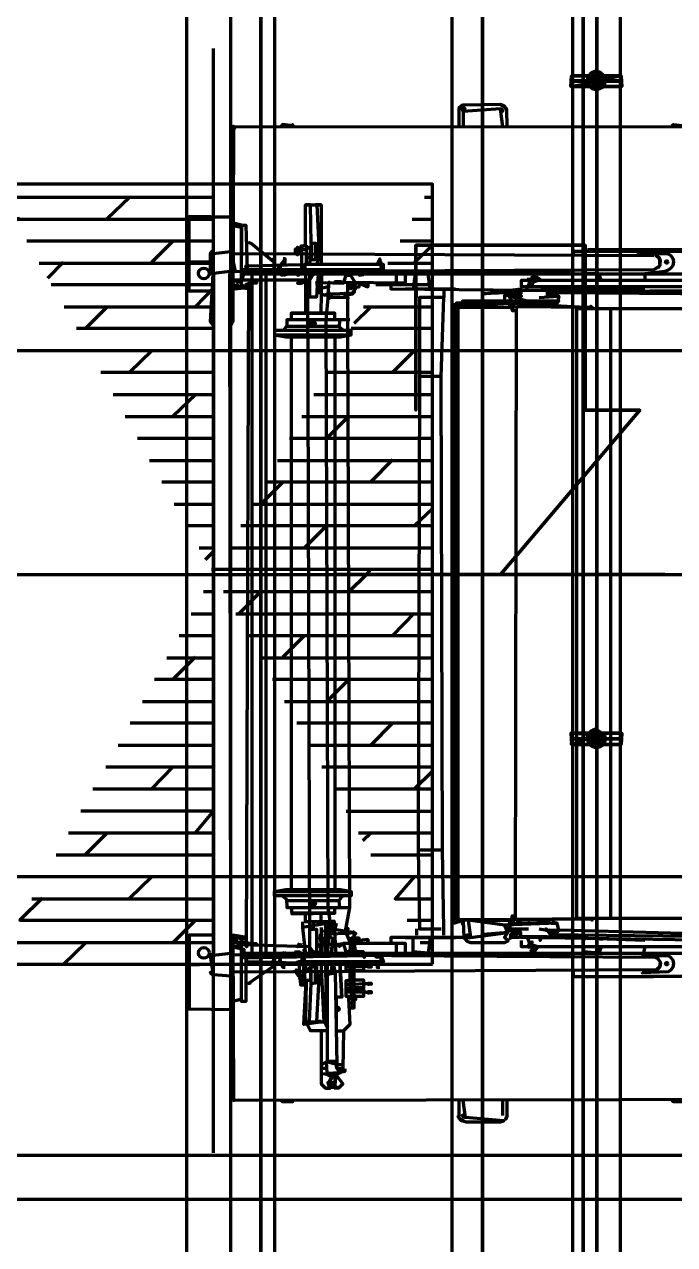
# Model space of a CAD drawing. Extents: x 0 to 1153, y 0 to 816.
# Drawn here: x 488.83 to 498.42, y 499.13 to 517.13 of the extents above; entities that cross this region are included whole.
import ezdxf

# ---------------------------------------------------------------- set-up
doc = ezdxf.new("R2010")
doc.units = 0
doc.header["$MEASUREMENT"] = 0
for name, color, linetype in [('Arch', 7, 'Continuous'), ('EQUIPMENTS', 7, 'Continuous'), ('Hatch', 7, 'Continuous'), ('PIPE', 7, 'Continuous')]:
    doc.layers.add(name, color=color, linetype=linetype)

msp = doc.modelspace()

# ---------------------------------------------------------------- linework, layer by layer
at = {"layer": 'Arch', "color": 11, "linetype": 'Continuous', "lineweight": 211}
for p, q in [((491.871, 361.77), (491.871, 717.391)), ((491.225, 387.625), (491.225, 634.344)), ((492.315, 633.254), (492.315, 388.715))]:
    msp.add_line(p, q, dxfattribs=at)
for points in [[(486.77, 638.799), (683.546, 638.799), (683.546, 383.17), (683.546, 638.799), (677.799, 633.053), (492.517, 633.053), (492.517, 388.927), (486.77, 383.17), (492.315, 388.715), (678, 388.715), (492.315, 388.715), (492.315, 633.254), (678, 633.254), (683.546, 638.799), (486.77, 638.799), (492.517, 633.053), (492.517, 388.927)], [(499.015, 427.429), (497.067, 427.429), (497.067, 628.438), (497.067, 427.429), (498.274, 427.429)]]:
    msp.add_lwpolyline(points, dxfattribs=at)
for points in [[(495.586, 427.429), (495.586, 425.947), (498.274, 425.947), (495.586, 425.947), (495.586, 427.429), (495.586, 629.931)], [(680.413, 571.108), (495.131, 571.108), (495.131, 427.429), (530.892, 427.429), (530.892, 390.377), (680.413, 390.377), (680.413, 438.446), (651.859, 438.446), (651.859, 484.897), (680.413, 484.897), (680.413, 571.108), (495.131, 571.108), (495.131, 427.429), (530.892, 427.429), (530.892, 390.377), (680.413, 390.377), (680.413, 438.446), (653.267, 438.446), (680.413, 438.446), (651.859, 438.446), (651.859, 484.897), (680.413, 484.897), (680.413, 571.108), (494.39, 571.108)]]:
    msp.add_lwpolyline(points, close=True, dxfattribs=at)
at = {"layer": 'EQUIPMENTS', "color": 251, "linetype": 'Continuous', "lineweight": 211}
for p, q in [((491.617, 500.486), (491.617, 516.774)), ((488.506, 514.583), (491.617, 514.583)), ((490.051, 514.265), (490.379, 514.583)), ((494.729, 514.583), (494.845, 514.583)), ((494.549, 514.255), (494.845, 514.255)), ((488.865, 513.937), (491.617, 513.937)), ((490.707, 513.62), (491.024, 513.937)), ((494.369, 513.937), (494.845, 513.937)), ((494.58, 513.62), (494.845, 513.874)), ((489.045, 513.609), (491.617, 513.609)), ((489.172, 513.387), (489.405, 513.62)), ((494.189, 513.609), (494.845, 513.609)), ((489.225, 513.292), (491.617, 513.292)), ((491.352, 512.964), (491.617, 513.239)), ((494.009, 513.292), (494.845, 513.292)), ((489.416, 512.964), (491.617, 512.964)), ((489.733, 512.646), (490.051, 512.964)), ((493.691, 512.72), (493.935, 512.964)), ((493.829, 512.964), (494.845, 512.964)), ((489.596, 512.646), (491.617, 512.646)), ((493.649, 512.646), (494.845, 512.646)), ((489.776, 512.318), (491.617, 512.318)), ((490.379, 512), (490.707, 512.318)), ((493.469, 512.318), (494.845, 512.318)), ((494.263, 512), (494.58, 512.318)), ((489.955, 512), (491.617, 512)), ((493.279, 512), (494.845, 512)), ((490.135, 511.672), (491.617, 511.672)), ((491.024, 511.355), (491.352, 511.672)), ((493.099, 511.672), (494.845, 511.672)), ((490.315, 511.344), (491.617, 511.344)), ((492.919, 511.344), (494.845, 511.344)), ((493.289, 511.027), (493.617, 511.355)), ((490.495, 511.027), (491.617, 511.027)), ((492.739, 511.027), (494.845, 511.027)), ((490.675, 510.699), (491.617, 510.699)), ((492.559, 510.699), (494.845, 510.699)), ((493.935, 510.381), (494.263, 510.709)), ((490.855, 510.381), (491.617, 510.381)), ((492.315, 510.053), (492.644, 510.381)), ((492.379, 510.381), (494.845, 510.381)), ((491.035, 510.053), (491.617, 510.053)), ((492.199, 510.053), (494.845, 510.053)), ((494.58, 509.736), (494.845, 509.99)), ((491.225, 509.736), (491.617, 509.736)), ((492.019, 509.736), (494.845, 509.736)), ((492.961, 509.408), (493.289, 509.736)), ((491.405, 509.408), (491.617, 509.408)), ((491.501, 509.238), (491.617, 509.355)), ((491.839, 509.408), (494.845, 509.408)), ((113.961, 509.016), (613.981, 509.016)), ((491.469, 508.762), (491.617, 508.762)), ((491.765, 508.762), (494.845, 508.762)), ((491.998, 508.445), (492.315, 508.762)), ((494.263, 508.116), (494.58, 508.445)), ((491.289, 508.434), (491.617, 508.434)), ((491.945, 508.434), (494.845, 508.434)), ((491.109, 508.116), (491.617, 508.116)), ((492.125, 508.116), (494.845, 508.116)), ((492.644, 507.799), (492.961, 508.116)), ((490.929, 507.788), (491.617, 507.788)), ((491.024, 507.471), (491.352, 507.799)), ((492.305, 507.788), (494.845, 507.788)), ((490.749, 507.471), (491.617, 507.471)), ((492.485, 507.471), (494.845, 507.471)), ((493.289, 507.143), (493.617, 507.471)), ((490.569, 507.143), (491.617, 507.143)), ((492.665, 507.143), (494.845, 507.143)), ((490.389, 506.825), (491.617, 506.825)), ((492.845, 506.825), (494.845, 506.825)), ((493.935, 506.497), (494.263, 506.825)), ((490.209, 506.497), (491.617, 506.497)), ((493.035, 506.497), (494.845, 506.497)), ((490.029, 506.18), (491.617, 506.18)), ((490.707, 505.852), (491.024, 506.18)), ((493.215, 506.18), (494.845, 506.18)), ((494.58, 505.852), (494.845, 506.116)), ((489.839, 505.852), (491.617, 505.852)), ((493.395, 505.852), (494.845, 505.852)), ((493.575, 505.523), (494.845, 505.523)), ((489.479, 505.206), (491.617, 505.206)), ((489.733, 504.888), (490.051, 505.206)), ((493.755, 505.206), (494.845, 505.206)), ((493.818, 505.09), (493.935, 505.206)), ((489.299, 504.878), (491.617, 504.878)), ((493.935, 504.878), (494.845, 504.878)), ((489.119, 504.56), (491.617, 504.56)), ((490.379, 504.243), (490.707, 504.56)), ((494.115, 504.56), (494.845, 504.56)), ((488.939, 504.232), (491.617, 504.232)), ((491.024, 503.587), (491.352, 503.915)), ((494.474, 503.915), (494.845, 503.915)), ((488.58, 503.587), (491.617, 503.587)), ((489.405, 503.269), (489.733, 503.587)), ((494.665, 503.587), (494.845, 503.587)), ((632.852, 500.443), (113.961, 500.443)), ((632.852, 499.798), (113.961, 499.798))]:
    msp.add_line(p, q, dxfattribs=at)
for points in [[(488.76, 514.265), (488.685, 514.255), (491.617, 514.255)], [(495.85, 509.016), (497.904, 511.44), (495.85, 509.016)], [(494.845, 509.09), (491.617, 509.09), (491.585, 509.09)], [(493.617, 508.762), (493.871, 509.016), (493.935, 509.09)], [(491.352, 505.206), (491.617, 505.523), (489.659, 505.523)], [(494.58, 504.56), (494.295, 504.232), (494.845, 504.232)], [(489.088, 504.243), (488.76, 503.915), (491.617, 503.915)]]:
    msp.add_lwpolyline(points, dxfattribs=at)
msp.add_lwpolyline([(497.099, 511.44), (497.099, 513.874), (494.602, 513.874), (494.602, 511.44), (494.602, 513.874), (497.099, 513.874), (497.099, 511.44), (497.904, 511.44)], close=True, dxfattribs=at)
at = {"layer": 'Hatch', "color": 251, "linetype": 'Continuous', "lineweight": 211}
for p, q in [((491.913, 515.609), (491.945, 515.599)), ((493.141, 514.466), (493.12, 514.466)), ((493.204, 514.466), (493.204, 513.588)), ((492.982, 513.874), (492.982, 513.588)), ((492.675, 513.673), (492.644, 513.673)), ((493.056, 513.662), (493.12, 513.662)), ((498.21, 513.641), (498.189, 513.683)), ((492.083, 513.514), (492.093, 513.535)), ((492.58, 513.472), (492.58, 513.588)), ((496.919, 513.45), (496.919, 513.514)), ((498.168, 513.535), (498.2, 513.567)), ((492.03, 513.387), (492.062, 513.387)), ((494.316, 513.313), (494.316, 513.45)), ((494.612, 513.101), (494.612, 513.196)), ((495.014, 513.196), (495.014, 513.101)), ((495.988, 513.133), (495.988, 513.122)), ((497.078, 513.228), (497.078, 513.26)), ((497.332, 513.228), (497.332, 513.26)), ((495.162, 513.016), (495.162, 503.873)), ((492.76, 512.868), (492.76, 512.773)), ((493.628, 512.773), (493.279, 512.773)), ((497.47, 512.932), (497.47, 503.947)), ((492.697, 512.678), (493.48, 512.678)), ((492.76, 512.519), (492.76, 504.37)), ((493.406, 512.519), (493.406, 504.37)), ((494.993, 511.937), (494.633, 511.937)), ((494.633, 504.952), (494.993, 504.952)), ((493.48, 504.201), (492.697, 504.201)), ((493.204, 503.894), (493.204, 504.01)), ((493.279, 504.105), (493.628, 504.105)), ((493.406, 504.01), (493.406, 504.105)), ((492.929, 503.894), (492.929, 503.809)), ((493.088, 503.894), (493.088, 503.809)), ((493.268, 503.904), (493.268, 503.417)), ((494.612, 503.788), (494.612, 503.693)), ((496.559, 503.883), (496.559, 503.915)), ((496.633, 503.915), (496.633, 503.873)), ((491.86, 503.693), (491.903, 503.693)), ((496.538, 503.671), (496.147, 503.671)), ((497.078, 503.661), (497.078, 503.618)), ((497.332, 503.661), (497.332, 503.618)), ((493.458, 503.523), (493.511, 503.555)), ((494.316, 503.428), (494.316, 503.576)), ((494.591, 503.449), (494.591, 503.428)), ((496.919, 503.428), (496.919, 503.364)), ((497.11, 503.449), (497.11, 503.428)), ((492.03, 502.719), (492.03, 503.364)), ((492.114, 503.364), (492.093, 503.354)), ((492.188, 503.375), (492.199, 503.364)), ((492.675, 503.216), (492.644, 503.216)), ((493.628, 503.174), (493.628, 503.036)), ((494.072, 503.216), (494.03, 503.216)), ((493.607, 502.793), (493.607, 502.761)), ((493.427, 502.285), (493.533, 502.285)), ((493.427, 501.83), (493.3, 501.83)), ((493.204, 501.735), (493.289, 501.735)), ((493.554, 501.724), (493.554, 501.682)), ((493.458, 501.438), (493.395, 501.438))]:
    msp.add_line(p, q, dxfattribs=at)
for points in [[(495.946, 515.62), (495.943, 515.872), (495.904, 515.929), (495.85, 515.948), (495.287, 515.94), (495.237, 515.894), (495.237, 515.842), (495.237, 515.62)], [(495.289, 515.848), (495.326, 515.885), (495.28, 515.937), (495.289, 515.848)], [(495.882, 515.62), (495.85, 515.885), (495.3, 515.842), (495.3, 515.62)], [(495.845, 515.948), (495.938, 515.887), (495.904, 515.929), (495.945, 515.856)], [(492.792, 515.62), (492.781, 515.652), (492.792, 515.631)], [(506.127, 513.292), (506.095, 513.228), (506.127, 515.609), (491.913, 515.62), (491.913, 515.567), (491.912, 515.63), (491.903, 512.747), (491.872, 512.689), (491.903, 512.747)], [(492.03, 513.323), (492.03, 514.17), (491.892, 514.202), (491.913, 515.609), (491.892, 514.202), (491.913, 514.234)], [(491.913, 515.377), (491.913, 515.377), (491.913, 515.377)], [(492.919, 513.535), (492.919, 513.863), (492.972, 513.874), (492.972, 514.466)], [(493.12, 513.895), (493.12, 513.662), (493.12, 513.895), (493.056, 513.895), (493.046, 514.466), (492.972, 514.466), (493.204, 514.466), (493.141, 514.466), (493.173, 513.747), (493.173, 513.747), (493.141, 513.842), (493.173, 513.747), (493.141, 513.588)], [(491.575, 513.196), (491.257, 513.196), (491.257, 513.63), (491.257, 514.297), (491.903, 514.286), (491.257, 514.297)], [(506.121, 501.279), (491.913, 501.258), (491.903, 501.322), (491.913, 502.719), (491.871, 502.687), (491.903, 502.645), (491.871, 502.719), (492.03, 502.751), (491.903, 502.719), (491.871, 502.655), (491.892, 503.005), (491.871, 503.089), (491.617, 503.111), (491.575, 503.396), (491.871, 503.428), (491.86, 513.45), (491.903, 513.487), (491.575, 513.45), (491.575, 513.747), (491.871, 513.778), (491.871, 513.853), (491.892, 514.286), (491.871, 514.17), (492.03, 514.138), (492.03, 513.715)], [(492.03, 514.17), (492.093, 514.17), (492.114, 513.514), (494.094, 513.514), (494.009, 513.503), (494.083, 513.482), (494.094, 513.588), (494.072, 513.673), (494.03, 513.588)], [(491.903, 513.874), (491.871, 513.789), (491.935, 513.482), (498.115, 513.514), (498.2, 513.567), (498.209, 513.641), (498.188, 513.689), (498.146, 513.719), (498.189, 513.683), (498.2, 513.567), (498.115, 513.514)], [(492.13, 513.916), (492.178, 513.895), (492.506, 513.628), (492.506, 513.514)], [(493.035, 513.588), (493.046, 513.662), (493.046, 513.853), (492.982, 513.81), (492.908, 513.81), (492.908, 513.863), (492.908, 513.757), (492.824, 513.747), (492.824, 513.821), (492.908, 513.757), (492.855, 513.842), (492.908, 513.757), (492.824, 513.747), (492.908, 513.757), (492.908, 513.736)], [(493.056, 513.895), (493.056, 513.662), (492.982, 513.704)], [(497.131, 513.81), (499.11, 513.81), (499.068, 513.715), (498.951, 513.715), (498.941, 513.8), (498.972, 513.747), (499.068, 513.726), (498.792, 513.757), (498.792, 513.969), (499.047, 513.937), (498.676, 513.969), (498.676, 513.62)], [(493.204, 512.868), (493.215, 513.45), (493.194, 513.175), (493.215, 513.45), (493.088, 513.44), (493.035, 513.355), (492.062, 513.355), (491.903, 513.355), (492.03, 513.323), (492.062, 513.45), (506.127, 513.45), (503.058, 513.461), (503.058, 513.609), (503.132, 513.715), (503.238, 513.757), (503.132, 513.715), (503.238, 513.757), (503.132, 513.715), (503.153, 513.62)], [(498.115, 513.715), (491.935, 513.747), (491.935, 513.747)], [(492.675, 513.588), (492.675, 513.673), (492.612, 513.588), (492.58, 513.472), (493.871, 513.514), (493.765, 513.429), (493.84, 513.514), (493.765, 513.429), (493.829, 513.44)], [(492.898, 513.831), (492.908, 513.831)], [(493.162, 513.81), (493.173, 513.747), (493.162, 513.81)], [(502.994, 513.81), (496.919, 513.778), (496.919, 513.81)], [(502.994, 513.45), (502.994, 513.778), (496.919, 513.778), (496.919, 513.715)], [(497.853, 513.725), (497.898, 513.75), (498.32, 513.747), (498.362, 513.719), (498.39, 513.677), (498.401, 513.625), (498.39, 513.574), (498.362, 513.531), (498.32, 513.503), (498.274, 513.482), (497.978, 513.45), (497.978, 513.355)], [(491.575, 513.62), (491.257, 513.62), (491.257, 513.62)], [(491.616, 512.684), (491.575, 512.743), (491.612, 513.45), (491.575, 513.484), (491.617, 513.44), (491.617, 503.428), (491.575, 503.402)], [(492.03, 513.514), (492.114, 513.514), (492.093, 513.567), (492.908, 513.588), (492.919, 513.535), (492.855, 513.429), (492.887, 513.44)], [(496.856, 513.514), (496.856, 513.461), (492.03, 513.461)], [(494.125, 513.514), (494.125, 513.588), (492.961, 513.588), (492.972, 513.472), (492.972, 512.868)], [(497.89, 513.503), (497.89, 513.503), (497.89, 513.503)], [(492.908, 513.313), (492.855, 513.313), (492.908, 513.313), (493.003, 513.355), (493.035, 503.523), (492.03, 503.555), (491.903, 503.523), (492.062, 503.491), (492.062, 503.428)], [(492.252, 503.566), (492.199, 503.566), (492.252, 503.566), (492.136, 503.576), (492.104, 503.523), (492.136, 513.313), (492.199, 513.313), (492.093, 513.292), (492.093, 513.239), (491.935, 513.228), (491.966, 513.292), (491.935, 513.228), (491.903, 513.292), (492.093, 513.249), (492.019, 513.239), (492.03, 513.292), (492.083, 513.239), (491.935, 513.228), (492.019, 513.239)], [(492.252, 513.355), (492.252, 513.313), (492.136, 513.313)], [(492.961, 513.355), (492.855, 513.355), (492.855, 513.355)], [(493.035, 513.472), (493.035, 513.112), (493.141, 513.112), (493.167, 513.44), (493.215, 513.417)], [(493.31, 513.26), (493.183, 513.228), (493.141, 513.334), (493.141, 513.281), (493.215, 513.323), (493.533, 513.313), (493.575, 513.429), (493.638, 513.429), (493.713, 513.313), (493.691, 513.26), (493.691, 513.175), (493.713, 513.313), (493.649, 513.249), (493.765, 513.26), (493.765, 513.313), (493.892, 513.26), (493.892, 513.313), (493.892, 513.26)], [(493.141, 513.355), (493.194, 513.355)], [(493.892, 503.629), (493.892, 503.576), (493.892, 503.629), (493.765, 503.618), (493.691, 503.65), (493.691, 503.587), (493.406, 503.555), (493.479, 503.54), (493.407, 503.556), (493.5, 503.558), (493.268, 503.555), (493.31, 503.714), (493.596, 503.724), (493.67, 503.735), (493.554, 503.756), (493.321, 503.788), (493.247, 503.756), (493.363, 503.735), (493.31, 504.105), (493.279, 512.773), (493.31, 513.091), (493.31, 513.154), (493.321, 513.323)], [(493.649, 503.65), (493.638, 503.587), (493.649, 503.65), (493.713, 503.65), (493.713, 503.597), (493.765, 503.65), (493.649, 503.65), (493.638, 503.587), (493.564, 503.756), (493.628, 504.105), (493.596, 512.773), (493.596, 513.133), (493.554, 513.165), (493.596, 513.101), (493.363, 513.101), (493.342, 513.154), (493.247, 513.133), (493.363, 513.154), (493.596, 513.165), (493.596, 513.313), (493.691, 513.26), (493.596, 513.26), (493.691, 513.26), (493.638, 513.302), (493.638, 513.239), (493.691, 513.26), (493.691, 513.176), (493.554, 513.133), (493.67, 513.154), (493.713, 513.239), (493.691, 513.26), (493.638, 513.239), (493.691, 513.26), (493.713, 513.239)], [(494.443, 513.45), (494.443, 513.313), (493.511, 513.323), (493.406, 513.331), (493.5, 513.332), (493.406, 513.331), (493.406, 513.323)], [(493.638, 513.44), (493.564, 513.461), (493.638, 513.44), (493.564, 513.461), (493.564, 513.461)], [(494.231, 513.313), (494.231, 513.228), (496.242, 513.207), (496.242, 513.26), (496.284, 513.313), (496.358, 513.419), (496.284, 513.313), (496.432, 513.366), (496.358, 513.419), (496.295, 513.387)], [(494.813, 513.228), (494.781, 513.45), (494.591, 513.45), (494.559, 513.228)], [(496.051, 513.175), (496.104, 513.133), (496.147, 513.207), (496.538, 513.207), (496.538, 513.122), (496.697, 513.133), (496.581, 513.175), (496.686, 513.175), (499.11, 513.154), (499.103, 513.209), (499.07, 513.169), (499.02, 513.186), (499.068, 513.26), (496.157, 513.26), (496.157, 513.355), (499.068, 513.355), (499.068, 513.26)], [(496.432, 513.366), (496.242, 513.366), (496.242, 513.366)], [(497.332, 513.355), (497.3, 513.45), (497.11, 513.45), (497.078, 513.355)], [(492.093, 513.239), (492.093, 513.239), (492.093, 513.239)], [(493.242, 513.133), (493.196, 513.165), (493.141, 513.228), (493.141, 513.228), (493.141, 513.228)], [(493.321, 513.165), (493.321, 513.165), (493.321, 513.165)], [(493.596, 513.165), (493.596, 513.165), (493.596, 513.165)], [(493.638, 513.239), (493.649, 513.228), (493.649, 513.239)], [(494.443, 513.228), (495.184, 513.228), (495.184, 513.228)], [(495.914, 513.048), (495.914, 513.133), (496.051, 513.175), (495.596, 513.154), (496.147, 513.228), (496.147, 513.154), (496.051, 513.175), (496.02, 513.228)], [(495.914, 513.133), (495.999, 513.175), (495.914, 513.133), (496.157, 513.122), (495.999, 513.133), (496.157, 513.122)], [(496.242, 513.048), (495.977, 513.122), (496.02, 513.016), (497.194, 512.953), (495.999, 512.964), (495.977, 513.016), (496.242, 513.048), (496.242, 513.048)], [(496.422, 513.101), (496.708, 513.122), (496.686, 513.016), (496.401, 513.006), (496.401, 513.006), (496.401, 512.974)], [(497.978, 513.228), (496.443, 513.218), (496.443, 513.218)], [(496.633, 513.175), (496.686, 513.175), (496.633, 513.175), (496.581, 513.175), (496.538, 513.122), (496.633, 513.175), (496.538, 513.186), (499.066, 513.208)], [(493.321, 513.091), (493.321, 513.091), (493.321, 513.091)], [(493.596, 513.091), (493.596, 513.091), (493.596, 513.091)], [(495.014, 503.693), (495.014, 503.788), (494.993, 504.952), (494.972, 511.937), (495.014, 513.101), (494.654, 513.101), (494.654, 511.937), (494.633, 504.952), (494.654, 503.788), (494.972, 503.788)], [(495.374, 503.915), (495.406, 503.661), (495.956, 503.735), (495.999, 503.925), (496.051, 503.873), (496.104, 503.873), (496.55, 503.886), (496.602, 503.873), (496.686, 503.873), (495.914, 503.841), (495.374, 503.915), (495.999, 503.915), (495.226, 503.915), (495.226, 512.974), (495.977, 513.016), (495.194, 513.016), (495.162, 503.873), (495.3, 503.915), (495.308, 503.659), (495.354, 503.609), (495.406, 503.587), (495.914, 503.587), (495.962, 503.612), (495.909, 503.661), (495.956, 503.735), (495.596, 503.703), (495.956, 503.735), (495.914, 503.841)], [(496.581, 513.006), (496.633, 513.006), (496.581, 513.006), (496.512, 513.027), (496.581, 513.006), (496.115, 513.006), (496.051, 513.016), (496.03, 512.953), (495.205, 512.953), (495.205, 503.925), (496.02, 503.925), (495.999, 503.873), (495.977, 503.767), (495.935, 503.756)], [(495.226, 512.953), (495.237, 512.942), (495.237, 512.953)], [(496.665, 513.016), (496.708, 513.048), (495.289, 513.048), (495.289, 513.027)], [(495.999, 513.006), (496.051, 513.016), (495.999, 513.006), (496.02, 512.911), (496.083, 512.911), (496.02, 512.911)], [(496.083, 513.016), (496.104, 513.006), (496.094, 513.016)], [(497.205, 512.932), (497.184, 512.974), (497.205, 512.953)], [(493.538, 512.614), (493.473, 512.661), (493.48, 512.773), (492.697, 512.773), (492.697, 512.683), (492.649, 512.618), (492.633, 512.615)], [(493.406, 512.773), (493.406, 512.868), (492.76, 512.868), (493.406, 512.868)], [(496.073, 503.936), (496.083, 512.932), (496.083, 512.932)], [(492.517, 512.551), (492.686, 512.519), (493.49, 512.519), (493.649, 512.551), (493.649, 512.614), (492.517, 512.614), (492.517, 512.551), (493.649, 512.551)], [(113.961, 512.318), (490.294, 512.318), (503.216, 512.318)], [(498.274, 509.016), (493.416, 509.016), (498.274, 509.016)], [(113.961, 504.56), (490.294, 504.56), (503.216, 504.56)], [(492.517, 504.338), (492.686, 504.37), (493.49, 504.37), (493.649, 504.338), (493.649, 504.275), (492.517, 504.275), (492.517, 504.338), (493.649, 504.338)], [(492.628, 504.275), (492.693, 504.228), (492.697, 504.105), (493.48, 504.105), (493.469, 504.206), (493.521, 504.273), (493.532, 504.274)], [(492.76, 504.105), (492.771, 504.01), (493.406, 504.021), (492.76, 504.021)], [(493.427, 503.417), (493.395, 503.904), (493.268, 503.894), (492.972, 503.894), (492.972, 504.01)], [(496.02, 503.925), (496.02, 503.978), (496.073, 503.978), (496.02, 503.925), (497.194, 503.936), (496.02, 503.925), (495.977, 503.873), (496.274, 503.883), (496.242, 503.873)], [(497.205, 503.947), (497.194, 503.915), (497.205, 503.925)], [(493.48, 503.417), (493.353, 503.417), (493.3, 503.417), (493.342, 503.862), (493.371, 503.812), (493.395, 503.862), (493.363, 503.788), (493.321, 503.714), (493.321, 503.788), (493.376, 503.814), (493.387, 503.87), (493.328, 503.868), (493.379, 503.862), (493.336, 503.831), (493.415, 503.833), (493.382, 503.899), (493.311, 503.881), (493.302, 503.83), (493.326, 503.881), (493.378, 503.889), (493.405, 503.839), (493.378, 503.889), (493.32, 503.874), (492.929, 503.809), (492.972, 503.417), (492.951, 503.491)], [(493.141, 503.417), (493.141, 503.777), (493.035, 503.777), (493.035, 503.417)], [(493.204, 503.809), (493.215, 503.428), (493.194, 503.703), (493.215, 503.428), (493.194, 503.523), (493.141, 503.555), (493.141, 503.618), (493.141, 503.555), (493.268, 503.566), (493.215, 503.597), (493.268, 503.618), (493.268, 503.566), (493.204, 503.587), (493.31, 503.629), (493.268, 503.566), (493.215, 503.566), (493.183, 503.661), (493.215, 503.713), (493.194, 503.661), (493.268, 503.65), (493.215, 503.629), (493.268, 503.65), (493.268, 503.566), (493.268, 503.566), (493.215, 503.587), (493.268, 503.566), (493.268, 503.566), (493.257, 503.523)], [(493.331, 503.745), (493.31, 503.83), (493.331, 503.745), (493.331, 503.671), (493.331, 503.745), (493.406, 503.745), (493.331, 503.745), (493.331, 503.671), (493.384, 503.64), (493.353, 503.417), (493.384, 503.64), (493.331, 503.671)], [(493.427, 503.873), (493.395, 503.745), (493.416, 503.83), (493.395, 503.904)], [(493.596, 503.714), (493.596, 503.788), (493.596, 503.788)], [(495.226, 503.925), (495.237, 503.936), (495.226, 503.936)], [(495.3, 503.841), (495.289, 503.873), (495.289, 503.851)], [(496.157, 503.767), (495.956, 503.767), (496.104, 503.745), (495.999, 503.703), (495.994, 503.645), (496.051, 503.714), (496.02, 503.788), (496.263, 503.788)], [(496.422, 503.788), (496.686, 503.745), (496.581, 503.703), (499.075, 503.674), (499.078, 503.428), (499.068, 503.618), (496.147, 503.661), (496.147, 503.735), (496.009, 503.661), (496.242, 503.671), (496.274, 503.587), (496.305, 503.544), (496.316, 503.597), (496.274, 503.523), (496.401, 503.523), (496.358, 503.47), (496.295, 503.47), (496.358, 503.47), (496.295, 503.47)], [(499.089, 503.703), (496.708, 503.767), (496.686, 503.873), (496.432, 503.873), (496.401, 503.915)], [(491.617, 503.693), (491.257, 503.693), (491.257, 502.592)], [(492.03, 503.64), (492.104, 503.661), (491.903, 503.693), (491.913, 501.269), (491.913, 502.719), (491.892, 502.655)], [(492.982, 503.079), (492.887, 503.058), (492.94, 503.005), (492.961, 503.364), (492.919, 503.257), (492.871, 503.28), (492.114, 503.301), (492.093, 503.354), (492.03, 503.364), (492.03, 503.587), (492.03, 503.64), (491.935, 503.661), (492.093, 503.64), (492.104, 503.587), (491.903, 503.587), (491.935, 503.661), (491.966, 503.587)], [(492.675, 503.301), (492.644, 503.216), (492.612, 503.301), (492.58, 503.417), (493.871, 503.417), (493.84, 503.364), (493.829, 503.449), (493.755, 503.428), (493.691, 503.491), (493.66, 503.449), (493.691, 503.587), (493.691, 503.703), (493.67, 503.576), (493.67, 503.417), (493.638, 503.629), (493.628, 503.449), (493.575, 503.449), (493.533, 503.576), (494.443, 503.576), (494.443, 503.428)], [(493.141, 503.544), (493.141, 503.65), (493.141, 503.65)], [(493.691, 503.587), (493.713, 503.417), (493.713, 503.417)], [(495.311, 503.661), (494.231, 503.661), (494.231, 503.576)], [(494.443, 503.661), (495.184, 503.661), (495.184, 503.661)], [(494.813, 503.661), (494.781, 503.428), (494.559, 503.449), (494.559, 503.661)], [(495.401, 503.661), (495.363, 503.698), (495.311, 503.652), (495.401, 503.661)], [(496.083, 503.703), (496.104, 503.714), (496.094, 503.703)], [(499.068, 503.523), (496.157, 503.523), (496.157, 503.618)], [(497.978, 503.618), (496.443, 503.671), (496.432, 503.618), (496.432, 503.671)], [(496.633, 503.745), (496.655, 503.703), (496.633, 503.703)], [(498.136, 503.364), (491.903, 503.405), (491.903, 503.142)], [(496.856, 503.364), (496.856, 503.417), (492.03, 503.428), (506.127, 503.428), (503.058, 503.417), (503.058, 503.269), (503.089, 503.185), (503.174, 503.132), (503.238, 503.132), (503.174, 503.132), (503.259, 503.163), (503.29, 503.089), (503.735, 503.089), (503.735, 503.185), (503.809, 503.132), (503.872, 503.132), (503.809, 503.132), (503.872, 503.132), (503.83, 503.185), (503.872, 503.269)], [(492.157, 503.576), (492.136, 503.566), (492.146, 503.566)], [(492.58, 503.301), (492.665, 503.449), (492.665, 503.449)], [(492.887, 503.576), (492.855, 503.523), (492.908, 503.566), (492.908, 503.566)], [(493.194, 503.476), (493.171, 503.428), (493.088, 503.449), (493.035, 503.523)], [(493.321, 503.566), (493.321, 503.566), (493.321, 503.566)], [(493.765, 503.449), (493.829, 503.449), (493.713, 503.449), (493.607, 503.449), (493.607, 503.428)], [(496.401, 503.523), (496.274, 503.566), (496.242, 503.502)], [(497.332, 503.523), (497.3, 503.428), (497.078, 503.449), (497.078, 503.523)], [(497.898, 503.4), (497.898, 503.4), (497.898, 503.4)], [(497.978, 503.523), (497.946, 503.396), (498.32, 503.396), (498.362, 503.368), (498.39, 503.326), (498.401, 503.275), (498.39, 503.223), (498.362, 503.181), (498.32, 503.153), (497.941, 503.142), (497.941, 503.142)], [(491.903, 502.592), (491.247, 502.602), (491.247, 503.259), (491.575, 503.269), (491.247, 503.259)], [(498.21, 503.29), (498.2, 503.227), (498.136, 503.174), (498.2, 503.227), (498.21, 503.29), (498.168, 503.354), (498.115, 503.375), (498.166, 503.358), (498.21, 503.29), (498.2, 503.227), (498.153, 503.184), (491.903, 503.148), (491.871, 503.089), (491.903, 503.005), (491.871, 503.089), (491.903, 503.005)], [(494.019, 503.396), (494.083, 503.396), (494.083, 503.396), (492.093, 503.354), (492.093, 502.719), (492.03, 502.719), (492.03, 503.174)], [(492.506, 503.364), (492.481, 503.222), (492.133, 502.984), (492.172, 502.997)], [(492.506, 503.275), (492.481, 503.222), (492.481, 503.222)], [(494.03, 503.301), (494.03, 503.216), (494.094, 503.301), (494.083, 503.396), (494.009, 503.375), (494.094, 503.375), (494.125, 503.301), (492.929, 503.301), (492.875, 503.301), (492.792, 503.269), (492.876, 503.29), (492.898, 502.962), (492.951, 502.962), (492.982, 503.301)], [(492.929, 503.364), (492.908, 503.301), (492.908, 503.301)], [(492.982, 503.185), (493.046, 503.216), (493.046, 503.026), (492.982, 503.026), (492.972, 502.423), (493.247, 502.412), (493.204, 503.301)], [(493.3, 502.285), (493.046, 502.285), (492.982, 502.412), (493.035, 502.423), (493.056, 502.984), (493.12, 502.994), (493.141, 503.174), (493.141, 503.301)], [(493.056, 502.994), (493.056, 503.216), (493.035, 503.301)], [(493.12, 502.984), (493.12, 503.227), (493.056, 503.227)], [(493.204, 501.788), (493.3, 501.83), (493.3, 503.126), (493.353, 503.132), (493.372, 503.301), (493.416, 503.132), (493.31, 503.132), (493.268, 503.301), (493.279, 502.392), (493.299, 502.341), (493.28, 502.396), (493.3, 503.301), (493.372, 503.301), (493.397, 503.304)], [(493.713, 502.74), (493.713, 502.793), (493.713, 502.74), (493.66, 502.793), (493.67, 502.624), (493.628, 503.301), (493.67, 503.174), (493.575, 503.174), (493.575, 503.29), (493.628, 503.29), (493.691, 503.29), (493.829, 503.29), (493.829, 503.174), (493.66, 503.174), (493.628, 503.036), (493.628, 502.909), (493.713, 502.793), (493.575, 502.793), (493.575, 502.92), (493.575, 503.026), (493.628, 503.036), (493.691, 503.036), (493.829, 503.036), (493.829, 502.92), (493.67, 502.92), (493.575, 502.909), (493.628, 502.909), (493.691, 502.909), (493.829, 502.909), (493.829, 502.793), (493.713, 502.793), (493.607, 502.761), (493.628, 502.38), (493.533, 502.285), (493.522, 501.724), (493.49, 501.671), (493.427, 501.629), (493.321, 501.618), (493.427, 501.629), (493.427, 501.629), (493.427, 501.629), (493.522, 501.502), (493.458, 501.438), (493.408, 501.468), (493.342, 501.512), (493.351, 501.46), (493.387, 501.52), (493.328, 501.519), (493.379, 501.513), (493.336, 501.481), (493.305, 501.522), (493.321, 501.452), (493.395, 501.452), (493.409, 501.525), (493.399, 501.473), (493.348, 501.45), (493.311, 501.501), (493.358, 501.449), (493.404, 501.485), (493.427, 501.629), (493.3, 501.633), (493.427, 501.629), (493.204, 501.65)], [(493.511, 502.782), (493.48, 503.301), (493.511, 502.782), (493.427, 502.782), (493.427, 502.444)], [(493.575, 503.237), (493.691, 503.237), (493.829, 503.237), (493.935, 503.227), (493.829, 503.237)], [(493.829, 503.301), (493.691, 503.301), (493.628, 503.301)], [(493.628, 502.624), (493.691, 502.624), (493.691, 503.301)], [(493.257, 502.423), (493.289, 502.348), (493.257, 502.423), (493.289, 502.348), (493.257, 502.423), (493.289, 502.348), (493.257, 502.423), (492.951, 502.38), (492.982, 503.005), (492.876, 503.089), (492.824, 503.153), (492.887, 503.142), (492.876, 503.089), (492.824, 503.153), (492.876, 503.089), (492.834, 503.185), (492.887, 503.142), (492.876, 503.089), (492.887, 503.142), (492.876, 503.089)], [(493.204, 502.423), (493.141, 502.423), (493.173, 503.068), (493.141, 503.174), (493.173, 503.068), (493.162, 503.089)], [(493.3, 503.121), (493.411, 503.142), (493.437, 501.788), (493.279, 501.825), (493.289, 501.661), (493.48, 501.671), (493.49, 501.724), (493.437, 501.735), (493.421, 501.841), (493.437, 501.788), (493.522, 501.788)], [(496.919, 503.174), (496.919, 503.079), (502.994, 503.111), (496.919, 503.079)], [(497.131, 503.079), (499.078, 503.089), (499.078, 503.089)], [(493.575, 502.973), (493.691, 502.973), (493.829, 502.984), (493.945, 502.973), (493.829, 502.984)], [(493.628, 502.909), (493.66, 502.909), (493.66, 502.92)], [(493.575, 502.857), (493.691, 502.857), (493.829, 502.857), (493.945, 502.846), (493.829, 502.857)], [(493.204, 502.285), (493.204, 501.502), (493.268, 501.438), (493.342, 501.438)], [(493.416, 501.523), (493.406, 501.618), (493.353, 501.586), (493.321, 501.523), (493.353, 501.586)], [(493.437, 501.735), (493.48, 501.671), (493.437, 501.735), (493.437, 501.735), (493.554, 501.682), (493.48, 501.671), (493.48, 501.671)], [(495.237, 501.258), (495.234, 501.002), (495.234, 501.002), (495.332, 500.941), (495.85, 500.941), (495.898, 500.956), (495.332, 501.004), (495.3, 501.258)], [(495.882, 501.036), (495.882, 501.258)], [(495.946, 501.036), (495.926, 500.982), (495.946, 501.036), (495.946, 501.258)], [(495.326, 500.941), (495.273, 500.956), (495.234, 501.002), (495.226, 501.033)]]:
    msp.add_lwpolyline(points, dxfattribs=at)
for points in [[(495.845, 515.885), (495.867, 515.877), (495.881, 515.856), (495.882, 515.848)], [(492.633, 515.652), (492.612, 515.62), (492.633, 515.652), (492.792, 515.631)], [(498.56, 515.62), (498.38, 515.62), (498.38, 515.631), (498.401, 515.652), (498.56, 515.631)], [(491.913, 515.429), (491.903, 515.44), (491.871, 515.44), (491.871, 515.355), (491.871, 515.377)], [(494.845, 503.269), (494.845, 514.773), (488.4, 514.773), (488.4, 503.269)], [(491.575, 513.752), (491.582, 513.774), (491.603, 513.788), (491.612, 513.789)], [(492.479, 513.68), (492.504, 513.641), (492.506, 513.628)], [(492.855, 513.757), (492.824, 513.757), (492.855, 513.736)], [(498.269, 513.757), (498.32, 513.747)], [(492.39, 503.375), (492.263, 503.375), (492.188, 503.375), (492.188, 513.514), (492.39, 513.514)], [(492.697, 513.44), (492.665, 513.429), (492.665, 513.44), (492.633, 513.429), (492.697, 513.472), (492.697, 513.461), (492.622, 513.461), (492.622, 513.461), (492.622, 513.429), (492.665, 513.461)], [(496.295, 513.292), (496.284, 513.302), (496.274, 513.302), (496.274, 513.313), (496.295, 513.334), (496.305, 513.334), (496.305, 513.323), (496.316, 513.323), (496.316, 513.302), (496.305, 513.302), (496.305, 513.292), (496.295, 513.281), (496.305, 513.281), (496.305, 513.292), (496.316, 513.292), (496.316, 513.302), (496.327, 513.302), (496.327, 513.313), (496.316, 513.323), (496.274, 513.323)], [(493.092, 512.69), (493.051, 512.707), (493.046, 512.73), (493.057, 512.752), (493.078, 512.762), (493.101, 512.758), (493.119, 512.716)], [(503.216, 512.932), (496.972, 512.932), (496.972, 503.947), (503.216, 503.947)], [(493.092, 504.128), (493.051, 504.145), (493.046, 504.168), (493.057, 504.19), (493.078, 504.2), (493.101, 504.196), (493.119, 504.154)], [(496.115, 503.883), (496.157, 503.883), (496.126, 503.873), (496.104, 503.915)], [(496.549, 503.756), (496.538, 503.767), (496.549, 503.756), (496.57, 503.756), (496.538, 503.767), (496.581, 503.703), (496.665, 503.703), (496.686, 503.714), (496.633, 503.714), (496.581, 503.703), (496.559, 503.756), (496.517, 503.788), (496.517, 503.767), (496.697, 503.767), (496.697, 503.745), (496.57, 503.767)], [(493.215, 503.64), (493.215, 503.65), (493.268, 503.629)], [(493.665, 503.756), (493.71, 503.723), (493.712, 503.712), (493.665, 503.735), (493.68, 503.73), (493.691, 503.708)], [(496.03, 503.703), (496.051, 503.703), (496.051, 503.714), (496.02, 503.703)], [(496.284, 503.576), (496.295, 503.555), (496.305, 503.566), (496.305, 503.576), (496.295, 503.587), (496.284, 503.576), (496.295, 503.576), (496.284, 503.566)], [(492.855, 503.428), (492.824, 503.428), (492.824, 503.449), (492.887, 503.449), (492.898, 503.417), (492.898, 503.428), (492.855, 503.449)], [(498.269, 503.407), (498.32, 503.396)], [(493.903, 503.237), (493.903, 503.227), (493.945, 503.227), (493.935, 503.227)], [(491.612, 503.111), (491.59, 503.118), (491.577, 503.136), (491.575, 503.148)], [(493.903, 502.984), (493.903, 502.973), (493.903, 502.984), (493.935, 502.984), (493.935, 502.973), (493.945, 502.984)], [(493.903, 502.857), (493.903, 502.846), (493.935, 502.857), (493.935, 502.846), (493.945, 502.857)], [(493.261, 502.584), (493.248, 502.615), (493.261, 502.631)], [(493.424, 502.626), (493.456, 502.631), (493.467, 502.618), (493.468, 502.601), (493.459, 502.587), (493.443, 502.581), (493.424, 502.589)], [(493.141, 502.423), (493.13, 502.423), (493.12, 502.412)], [(491.903, 501.438), (491.871, 501.523), (491.913, 501.512), (491.871, 501.502), (491.913, 501.459), (491.913, 501.459), (491.871, 501.481), (491.871, 501.523), (491.871, 501.438)], [(491.913, 501.269), (491.924, 501.258), (491.913, 501.269), (491.903, 501.269)], [(492.792, 501.258), (492.781, 501.237), (492.633, 501.237), (492.612, 501.258)], [(498.56, 501.258), (498.549, 501.237), (498.401, 501.237), (498.38, 501.258)], [(495.326, 501.004), (495.305, 501.012), (495.29, 501.033), (495.289, 501.041)]]:
    msp.add_lwpolyline(points, close=True, dxfattribs=at)
for centre, radius in [((491.474, 513.456), 0.0794), ((498.3, 513.625), 0.0159), ((493.083, 512.725), 0.0264), ((493.083, 504.164), 0.0264), ((491.474, 503.433), 0.0794), ((498.3, 503.275), 0.0159)]:
    msp.add_circle(centre, radius, dxfattribs=at)
for p in [(491.913, 515.429), (491.913, 515.377), (493.056, 513.895), (493.12, 513.895), (492.855, 513.736), (492.908, 513.736), (493.056, 513.662), (493.12, 513.662), (493.321, 513.323), (492.093, 513.239), (493.321, 513.165), (493.596, 513.165), (493.321, 513.091), (493.596, 513.091), (493.321, 503.788), (493.596, 503.788), (493.321, 503.714), (493.596, 503.714), (493.321, 503.566), (493.48, 503.417), (496.401, 503.523), (493.628, 503.301), (493.829, 503.301), (493.903, 503.237), (493.903, 503.227), (493.056, 503.216), (493.12, 503.216), (493.056, 502.994), (493.12, 502.994), (493.903, 502.984), (493.903, 502.973), (493.903, 502.973), (493.903, 502.857), (493.903, 502.846), (493.48, 501.724), (493.48, 501.671), (493.49, 501.724), (493.49, 501.671), (491.913, 501.512), (491.913, 501.459)]:
    msp.add_point(p, dxfattribs=at)
at = {"layer": 'PIPE', "color": 3, "linetype": 'Continuous', "lineweight": 211}
for points in [[(497.607, 401.606), (496.909, 401.616), (497.607, 401.606), (497.618, 527.611), (496.909, 527.611), (496.909, 401.616)], [(497.269, 401.616), (497.269, 527.611), (497.269, 401.616)], [(497.395, 516.303), (497.374, 516.213), (497.315, 516.181), (497.263, 516.17), (497.212, 516.181), (497.17, 516.209), (497.138, 516.261), (497.131, 516.313), (497.151, 516.372), (497.185, 516.409), (497.231, 516.431), (497.285, 516.433), (497.374, 516.371), (497.395, 516.303), (497.374, 516.371), (497.315, 516.425), (497.263, 516.435), (497.202, 516.42), (497.151, 516.372), (497.131, 516.313), (497.138, 516.261), (497.177, 516.202), (497.231, 516.174), (497.285, 516.172), (497.374, 516.213), (497.308, 516.25), (497.332, 516.303), (497.28, 516.236), (497.202, 516.271), (497.211, 516.347), (497.29, 516.366), (497.332, 516.308), (497.29, 516.366), (497.236, 516.366), (497.185, 516.409), (497.141, 516.354), (497.131, 516.303), (497.141, 516.354), (497.17, 516.396), (497.212, 516.425), (497.263, 516.435), (497.315, 516.425), (497.374, 516.371), (497.395, 516.303), (497.374, 516.213), (497.295, 516.174), (497.242, 516.172), (497.194, 516.19), (497.156, 516.224), (497.133, 516.281), (497.156, 516.224), (497.212, 516.181), (497.263, 516.17), (497.374, 516.213), (497.395, 516.303), (497.374, 516.371), (497.295, 516.431), (497.242, 516.433), (497.185, 516.409), (497.218, 516.355), (497.194, 516.303), (497.247, 516.369), (497.324, 516.334), (497.315, 516.258), (497.236, 516.239), (497.195, 516.297), (497.236, 516.239), (497.29, 516.239), (497.374, 516.213), (497.395, 516.303), (497.374, 516.213), (497.315, 516.181), (497.263, 516.17), (497.212, 516.181), (497.17, 516.209), (497.138, 516.261), (497.131, 516.313), (497.151, 516.372), (497.185, 516.409), (497.231, 516.431), (497.285, 516.433), (497.374, 516.371), (497.395, 516.303), (497.374, 516.371), (497.315, 516.425), (497.263, 516.435), (497.202, 516.42), (497.151, 516.372), (497.131, 516.313), (497.138, 516.261), (497.177, 516.202), (497.231, 516.174), (497.285, 516.172), (497.374, 516.213), (497.308, 516.25), (497.332, 516.303), (497.28, 516.236), (497.202, 516.271), (497.218, 516.355), (497.299, 516.361), (497.332, 516.308), (497.29, 516.366), (497.236, 516.366), (497.185, 516.409), (497.141, 516.354), (497.131, 516.303), (497.141, 516.354), (497.17, 516.396), (497.212, 516.425), (497.263, 516.435), (497.315, 516.425), (497.374, 516.371), (497.395, 516.303), (497.374, 516.213), (497.315, 516.181), (497.263, 516.17), (497.212, 516.181), (497.17, 516.209), (497.141, 516.251), (496.898, 516.213), (497.374, 516.213), (497.395, 516.303), (497.374, 516.371), (497.315, 516.425), (497.263, 516.435), (497.202, 516.42), (497.152, 516.371), (496.909, 516.371), (497.374, 516.371), (497.33, 516.319), (497.322, 516.266), (497.269, 516.234), (497.218, 516.25), (497.194, 516.303), (497.241, 516.237), (497.322, 516.266), (497.315, 516.347), (497.236, 516.366), (497.195, 516.291), (497.374, 516.213), (497.618, 516.213), (497.628, 516.371), (497.639, 516.213), (496.898, 516.213), (496.898, 516.371), (496.888, 516.213), (496.898, 516.371), (497.618, 516.371), (496.898, 516.371), (496.909, 516.213), (496.909, 516.371), (496.898, 516.213), (497.618, 516.213), (497.618, 516.371), (497.628, 516.213), (497.374, 516.213), (497.374, 516.371), (497.152, 516.371), (497.163, 516.213), (497.152, 516.371), (497.202, 516.334), (497.258, 516.371), (497.308, 516.355), (497.332, 516.303), (497.308, 516.25), (497.258, 516.234), (497.211, 516.258), (497.29, 516.239), (497.331, 516.314), (497.618, 516.371), (497.374, 516.371), (497.374, 516.213)], [(497.395, 506.598), (497.364, 506.508), (497.208, 506.557), (497.208, 506.638), (497.29, 506.661), (497.332, 506.592), (497.285, 506.532), (497.205, 506.561), (497.274, 506.53), (497.327, 506.571), (497.327, 506.624), (497.364, 506.677), (497.628, 506.677), (497.618, 506.508), (496.909, 506.508), (496.898, 506.677), (496.909, 506.508), (496.909, 506.677), (496.898, 506.508), (497.618, 506.508), (497.628, 506.677), (496.888, 506.677), (496.898, 506.508), (496.909, 506.677), (497.639, 506.677), (497.628, 506.508), (497.628, 506.677), (497.374, 506.677), (497.152, 506.677), (497.152, 506.508)], [(497.332, 506.598), (497.232, 506.537), (497.211, 506.642), (497.29, 506.661), (497.332, 506.598), (497.269, 506.666), (497.218, 506.65), (497.232, 506.537), (497.247, 506.664), (497.332, 506.598), (497.232, 506.537), (497.232, 506.537)]]:
    msp.add_lwpolyline(points, dxfattribs=at)
for points in [[(497.332, 516.303), (497.28, 516.236), (497.236, 516.239), (497.202, 516.271), (497.195, 516.314), (497.211, 516.347), (497.247, 516.369), (497.29, 516.366), (497.324, 516.334), (497.332, 516.308), (497.322, 516.339), (497.269, 516.371), (497.218, 516.355), (497.194, 516.303), (497.208, 516.343), (497.247, 516.369), (497.29, 516.366), (497.328, 516.324)], [(497.618, 516.213), (497.618, 516.371), (497.628, 516.371), (497.618, 516.213)], [(497.628, 516.287), (496.898, 516.287), (497.628, 516.297), (496.898, 516.297), (497.628, 516.287)], [(497.618, 506.508), (497.618, 506.677), (497.628, 506.677), (497.628, 506.508), (497.628, 506.508), (497.374, 506.508), (497.364, 506.677), (497.364, 506.508), (497.628, 506.508)], [(497.628, 506.592), (496.898, 506.592), (497.628, 506.592), (496.898, 506.592), (497.628, 506.592)]]:
    msp.add_lwpolyline(points, close=True, dxfattribs=at)
msp.add_lwpolyline([(497.263, 506.73), (497.385, 506.649), (497.389, 506.556), (497.364, 506.512), (497.324, 506.48), (497.274, 506.466), (497.221, 506.472), (497.177, 506.497), (497.146, 506.537), (497.131, 506.598), (497.177, 506.497), (497.231, 506.469), (497.285, 506.467), (497.341, 506.491), (497.308, 506.545), (497.332, 506.598), (497.28, 506.531), (497.202, 506.566), (497.211, 506.642), (497.29, 506.661), (497.332, 506.603), (497.385, 506.649), (497.263, 506.73), (497.385, 506.649), (497.385, 506.546), (497.357, 506.504), (497.315, 506.476), (497.263, 506.465), (497.212, 506.476), (497.17, 506.504), (497.131, 506.598), (497.177, 506.497), (497.231, 506.469), (497.285, 506.467), (497.341, 506.491), (497.385, 506.546), (497.385, 506.649), (497.389, 506.556), (497.385, 506.649), (497.263, 506.73), (497.218, 506.65), (497.131, 506.598), (497.247, 506.664), (497.385, 506.649), (497.332, 506.592), (497.285, 506.532), (497.205, 506.561), (497.274, 506.53), (497.327, 506.571), (497.327, 506.624), (497.385, 506.649), (497.263, 506.73), (497.385, 506.649), (497.389, 506.556), (497.364, 506.512), (497.324, 506.48), (497.274, 506.466), (497.221, 506.472), (497.177, 506.497), (497.146, 506.537), (497.131, 506.598), (497.177, 506.497), (497.231, 506.469), (497.285, 506.467), (497.341, 506.491), (497.308, 506.545), (497.332, 506.598), (497.28, 506.531), (497.202, 506.566), (497.218, 506.65), (497.299, 506.656), (497.33, 506.614), (497.385, 506.649), (497.263, 506.73), (497.385, 506.649), (497.331, 506.609), (497.205, 506.561), (497.163, 506.508), (497.152, 506.677), (496.909, 506.677), (497.385, 506.649), (497.394, 506.576), (497.376, 506.528), (497.341, 506.491), (497.295, 506.469), (497.242, 506.467), (497.194, 506.485), (497.156, 506.52), (497.212, 506.476), (497.263, 506.465), (497.324, 506.48), (497.374, 506.508), (496.909, 506.508), (497.131, 506.598), (497.131, 506.598, -0.413893), (497.263, 506.73, 0.413893), (497.131, 506.598, -0.413893), (497.263, 506.73, 0.413893), (497.131, 506.598)], format="xyb", dxfattribs=at)
msp.add_point((497.628, 506.592), dxfattribs=at)

doc.saveas('drawing.dxf')
